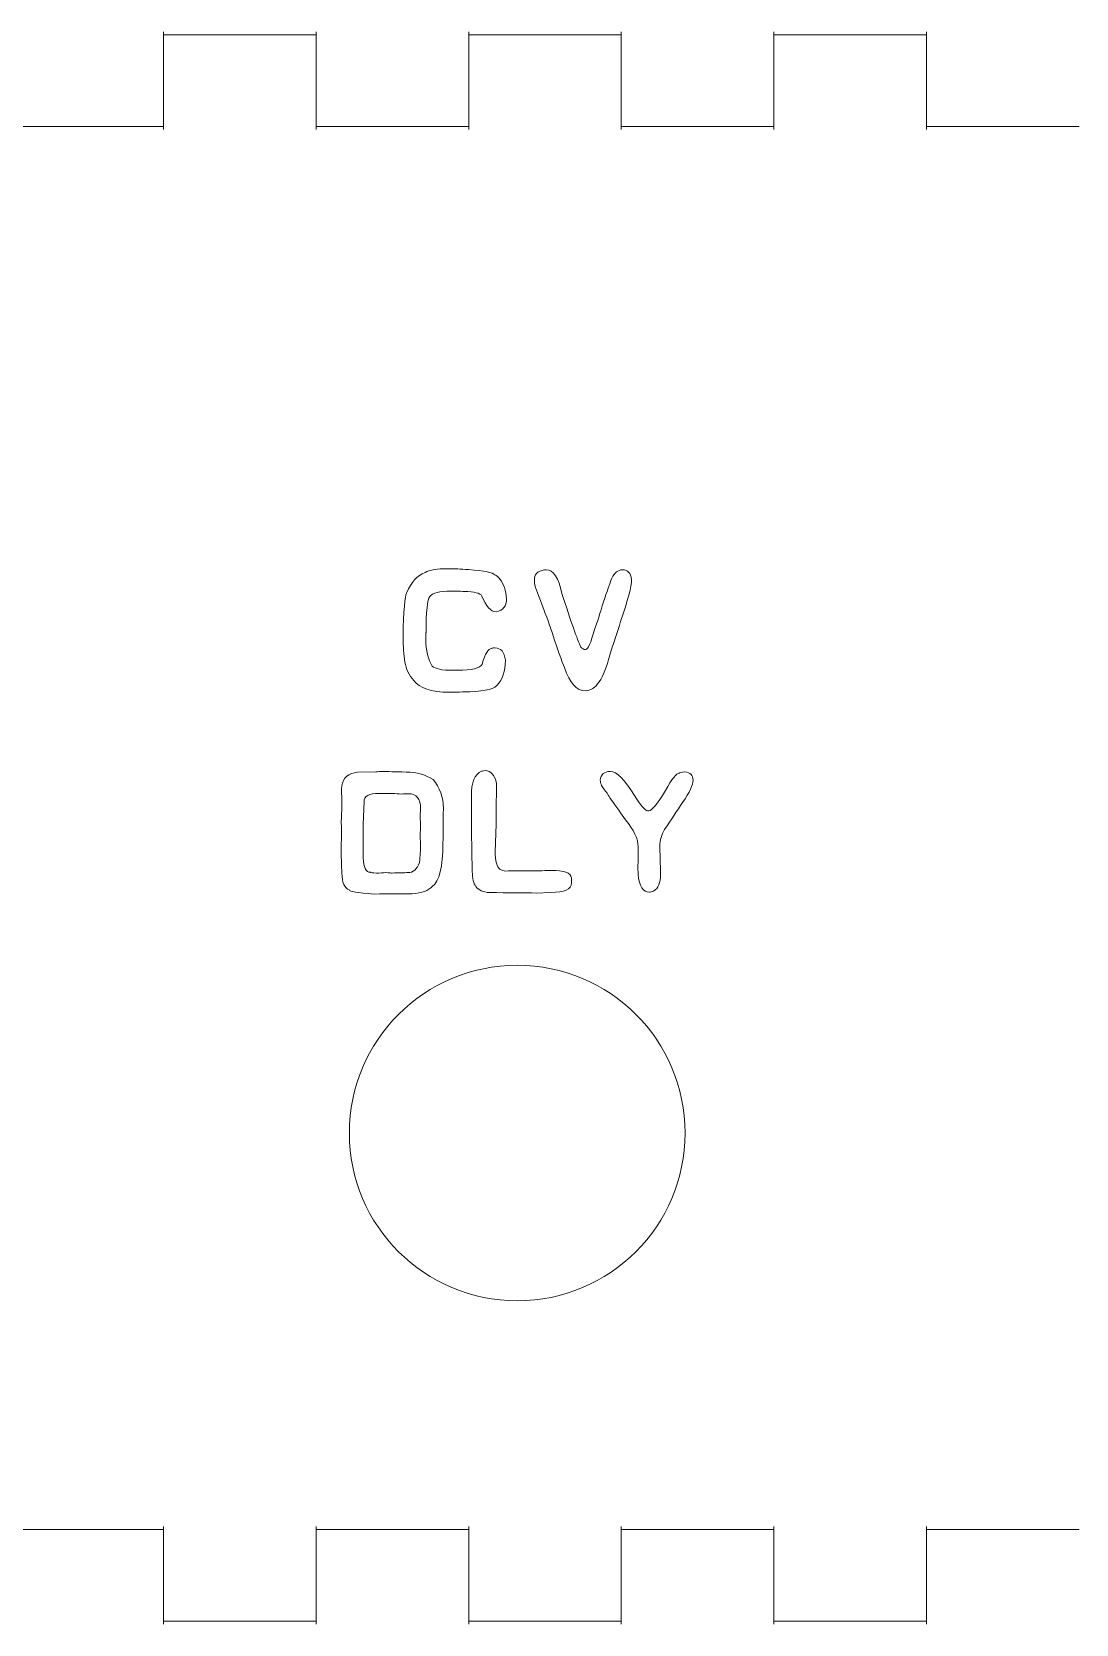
# Model space of a CAD drawing. Header units: centimetres. Extents: x -16.7 to 10.7, y -10.4 to 12.1.
# Drawn here: x -6.18 to -2.76, y 1.14 to 6.36 of the extents above; entities that cross this region are included whole.
import ezdxf

# ---------------------------------------------------------------- set-up
doc = ezdxf.new("R2010")
doc.units = ezdxf.units.CM
doc.header["$MEASUREMENT"] = 0
doc.layers.add('Layer 1', color=7, linetype='Continuous')

msp = doc.modelspace()

# ---------------------------------------------------------------- linework, layer by layer
at = {"layer": 'Layer 1', "color": 114, "lineweight": 20}
msp.add_ellipse((-4.59107, 2.75317), major_axis=(0, 0.55), ratio=1, dxfattribs=at)
at = {"layer": 'Layer 1', "color": 250, "lineweight": 20}
for points in [[(-5.75, 6.36317), (-5.75, 6.36317), (-5.75, 6.04317), (-5.75, 6.04317)], [(-5.75, 6.35317), (-5.75, 6.35317), (-5.25, 6.35317), (-5.25, 6.35317)], [(-5.25, 6.36317), (-5.25, 6.36317), (-5.25, 6.04317), (-5.25, 6.04317)], [(-4.75, 6.36317), (-4.75, 6.36317), (-4.75, 6.04317), (-4.75, 6.04317)], [(-4.75, 6.35317), (-4.75, 6.35317), (-4.25, 6.35317), (-4.25, 6.35317)], [(-4.25, 6.36317), (-4.25, 6.36317), (-4.25, 6.04317), (-4.25, 6.04317)], [(-3.75, 6.36317), (-3.75, 6.36317), (-3.75, 6.04317), (-3.75, 6.04317)], [(-3.75, 6.35317), (-3.75, 6.35317), (-3.25, 6.35317), (-3.25, 6.35317)], [(-3.25, 6.36317), (-3.25, 6.36317), (-3.25, 6.04317), (-3.25, 6.04317)], [(-6.25, 6.05317), (-6.25, 6.05317), (-5.75, 6.05317), (-5.75, 6.05317)], [(-5.25, 6.05317), (-5.25, 6.05317), (-4.75, 6.05317), (-4.75, 6.05317)], [(-4.25, 6.05317), (-4.25, 6.05317), (-3.75, 6.05317), (-3.75, 6.05317)], [(-3.25, 6.05317), (-3.25, 6.05317), (-2.75, 6.05317), (-2.75, 6.05317)], [(-5.75, 1.46318), (-5.75, 1.46318), (-5.75, 1.14318), (-5.75, 1.14318)], [(-5.25, 1.46318), (-5.25, 1.46318), (-5.25, 1.14318), (-5.25, 1.14318)], [(-4.75, 1.46318), (-4.75, 1.46318), (-4.75, 1.14318), (-4.75, 1.14318)], [(-4.25, 1.46318), (-4.25, 1.46318), (-4.25, 1.14318), (-4.25, 1.14318)], [(-3.75, 1.46318), (-3.75, 1.46318), (-3.75, 1.14318), (-3.75, 1.14318)], [(-3.25, 1.46318), (-3.25, 1.46318), (-3.25, 1.14318), (-3.25, 1.14318)], [(-5.75, 1.45318), (-5.75, 1.45318), (-6.25, 1.45318), (-6.25, 1.45318)], [(-4.75, 1.45318), (-4.75, 1.45318), (-5.25, 1.45318), (-5.25, 1.45318)], [(-3.75, 1.45318), (-3.75, 1.45318), (-4.25, 1.45318), (-4.25, 1.45318)], [(-2.75, 1.45318), (-2.75, 1.45318), (-3.25, 1.45318), (-3.25, 1.45318)], [(-5.75, 1.15317), (-5.75, 1.15317), (-5.25, 1.15317), (-5.25, 1.15317)], [(-4.75, 1.15317), (-4.75, 1.15317), (-4.25, 1.15317), (-4.25, 1.15317)], [(-3.75, 1.15317), (-3.75, 1.15317), (-3.25, 1.15317), (-3.25, 1.15317)]]:
    msp.add_open_spline(points, degree=3, dxfattribs=at)
at = {"layer": 'Layer 1', "color": 242, "lineweight": 9}
for points, knots in [([(-4.75098, 4.60047), (-4.69849, 4.59656), (-4.6696, 4.59063), (-4.6642, 4.5828), (-4.6642, 4.5828), (-4.65203, 4.57761), (-4.64113, 4.5629), (-4.63171, 4.53845), (-4.63171, 4.53845), (-4.62938, 4.52999), (-4.62748, 4.51877), (-4.6261, 4.50469), (-4.6261, 4.50469), (-4.6261, 4.48046), (-4.63732, 4.46628), (-4.65986, 4.46194), (-4.65986, 4.46194), (-4.67743, 4.46194), (-4.6932, 4.47919), (-4.70696, 4.51369), (-4.70696, 4.51369), (-4.71193, 4.52343), (-4.73119, 4.52829), (-4.76464, 4.52829), (-4.76464, 4.52829), (-4.76697, 4.52904), (-4.78157, 4.52946), (-4.80845, 4.52946), (-4.80845, 4.52946), (-4.8456, 4.52946), (-4.86857, 4.52385), (-4.87724, 4.51242), (-4.87724, 4.51242), (-4.8855, 4.50173), (-4.88963, 4.46236), (-4.88963, 4.39431), (-4.88963, 4.39431), (-4.89026, 4.39431), (-4.89058, 4.3868), (-4.89058, 4.37166), (-4.89058, 4.37166), (-4.89058, 4.33483), (-4.88338, 4.30562), (-4.8692, 4.28393), (-4.8692, 4.28393), (-4.86031, 4.27482), (-4.83777, 4.27027), (-4.80157, 4.27027), (-4.80157, 4.27027), (-4.80157, 4.27027), (-4.78697, 4.27027), (-4.78697, 4.27027), (-4.78697, 4.27027), (-4.73966, 4.27027), (-4.71267, 4.27715), (-4.70611, 4.2908), (-4.70611, 4.2908), (-4.69616, 4.32446), (-4.68558, 4.34129), (-4.67447, 4.34129), (-4.67447, 4.34129), (-4.67447, 4.34277), (-4.67108, 4.34351), (-4.6642, 4.34351), (-4.6642, 4.34351), (-4.6442, 4.34351), (-4.63256, 4.33007), (-4.62949, 4.30319), (-4.62949, 4.30319), (-4.62949, 4.30319), (-4.62949, 4.30192), (-4.62949, 4.30192), (-4.62949, 4.30192), (-4.62949, 4.26699), (-4.63891, 4.23958), (-4.65775, 4.21979), (-4.65775, 4.21979), (-4.67235, 4.20635), (-4.70876, 4.19958), (-4.76686, 4.19958), (-4.76686, 4.19958), (-4.76855, 4.19873), (-4.78422, 4.19831), (-4.81396, 4.19831), (-4.81396, 4.19831), (-4.8729, 4.19831), (-4.91153, 4.21111), (-4.92995, 4.23651), (-4.92995, 4.23651), (-4.94582, 4.25408), (-4.95545, 4.27429), (-4.95874, 4.29726), (-4.95874, 4.29726), (-4.96286, 4.32203), (-4.96498, 4.34838), (-4.96498, 4.37632), (-4.96498, 4.37632), (-4.96498, 4.37632), (-4.96498, 4.41103), (-4.96498, 4.41103), (-4.96498, 4.41103), (-4.96106, 4.48691), (-4.95694, 4.5248), (-4.9526, 4.5248), (-4.9526, 4.5248), (-4.93894, 4.55835), (-4.91905, 4.58047), (-4.89301, 4.59116), (-4.89301, 4.59116), (-4.87714, 4.59804), (-4.85798, 4.60195), (-4.83565, 4.60301), (-4.83565, 4.60301), (-4.83565, 4.60301), (-4.81618, 4.60301), (-4.81618, 4.60301), (-4.81618, 4.60301), (-4.79755, 4.60301), (-4.77586, 4.60217), (-4.75098, 4.60047)], [0, 0, 0, 0, 0.0322581, 0.0322581, 0.0322581, 0.0322581, 0.0645161, 0.0645161, 0.0645161, 0.0645161, 0.0967742, 0.0967742, 0.0967742, 0.0967742, 0.1290323, 0.1290323, 0.1290323, 0.1290323, 0.1612903, 0.1612903, 0.1612903, 0.1612903, 0.1935484, 0.1935484, 0.1935484, 0.1935484, 0.2258065, 0.2258065, 0.2258065, 0.2258065, 0.2580645, 0.2580645, 0.2580645, 0.2580645, 0.2903226, 0.2903226, 0.2903226, 0.2903226, 0.3225806, 0.3225806, 0.3225806, 0.3225806, 0.3548387, 0.3548387, 0.3548387, 0.3548387, 0.3870968, 0.3870968, 0.3870968, 0.3870968, 0.4193548, 0.4193548, 0.4193548, 0.4193548, 0.4516129, 0.4516129, 0.4516129, 0.4516129, 0.483871, 0.483871, 0.483871, 0.483871, 0.516129, 0.516129, 0.516129, 0.516129, 0.5483871, 0.5483871, 0.5483871, 0.5483871, 0.5806452, 0.5806452, 0.5806452, 0.5806452, 0.6129032, 0.6129032, 0.6129032, 0.6129032, 0.6451613, 0.6451613, 0.6451613, 0.6451613, 0.6774194, 0.6774194, 0.6774194, 0.6774194, 0.7096774, 0.7096774, 0.7096774, 0.7096774, 0.7419355, 0.7419355, 0.7419355, 0.7419355, 0.7741935, 0.7741935, 0.7741935, 0.7741935, 0.8064516, 0.8064516, 0.8064516, 0.8064516, 0.8387097, 0.8387097, 0.8387097, 0.8387097, 0.8709677, 0.8709677, 0.8709677, 0.8709677, 0.9032258, 0.9032258, 0.9032258, 0.9032258, 0.9354839, 0.9354839, 0.9354839, 0.9354839, 1, 1, 1, 1]), ([(-4.49592, 4.59952), (-4.47211, 4.59952), (-4.45507, 4.5738), (-4.4447, 4.52237), (-4.4447, 4.52237), (-4.41496, 4.43019), (-4.39422, 4.37134), (-4.38237, 4.34594), (-4.38237, 4.34594), (-4.37771, 4.34076), (-4.37273, 4.33822), (-4.36755, 4.33822), (-4.36755, 4.33822), (-4.35929, 4.33822), (-4.34935, 4.36002), (-4.33781, 4.40362), (-4.33781, 4.40362), (-4.3285, 4.42796), (-4.31865, 4.45834), (-4.30828, 4.49475), (-4.30828, 4.49475), (-4.29717, 4.52787), (-4.28807, 4.55359), (-4.28098, 4.572), (-4.28098, 4.572), (-4.27198, 4.59042), (-4.26013, 4.59952), (-4.24573, 4.59952), (-4.24573, 4.59952), (-4.22891, 4.59952), (-4.21917, 4.58894), (-4.21621, 4.56766), (-4.21621, 4.56766), (-4.21621, 4.56766), (-4.21621, 4.56639), (-4.21621, 4.56639), (-4.21621, 4.56639), (-4.21621, 4.54576), (-4.22817, 4.50025), (-4.25219, 4.42998), (-4.25219, 4.42998), (-4.26299, 4.39632), (-4.27484, 4.3597), (-4.28786, 4.32023), (-4.28786, 4.32023), (-4.30733, 4.24212), (-4.33379, 4.20296), (-4.36755, 4.20296), (-4.36755, 4.20296), (-4.39644, 4.20296), (-4.4193, 4.22836), (-4.43602, 4.27895), (-4.43602, 4.27895), (-4.44354, 4.29567), (-4.46015, 4.3434), (-4.48598, 4.42193), (-4.48598, 4.42193), (-4.49592, 4.44881), (-4.50989, 4.48575), (-4.52778, 4.53295), (-4.52778, 4.53295), (-4.53233, 4.54533), (-4.53466, 4.55528), (-4.53466, 4.56301), (-4.53466, 4.56301), (-4.53466, 4.56301), (-4.53466, 4.56512), (-4.53466, 4.56512), (-4.53466, 4.56512), (-4.53466, 4.58396), (-4.52513, 4.59508), (-4.50608, 4.59836), (-4.50608, 4.59836), (-4.50344, 4.5992), (-4.50005, 4.59952), (-4.49592, 4.59952)], [0, 0, 0, 0, 0.05, 0.05, 0.05, 0.05, 0.1, 0.1, 0.1, 0.1, 0.15, 0.15, 0.15, 0.15, 0.2, 0.2, 0.2, 0.2, 0.25, 0.25, 0.25, 0.25, 0.3, 0.3, 0.3, 0.3, 0.35, 0.35, 0.35, 0.35, 0.4, 0.4, 0.4, 0.4, 0.45, 0.45, 0.45, 0.45, 0.5, 0.5, 0.5, 0.5, 0.55, 0.55, 0.55, 0.55, 0.6, 0.6, 0.6, 0.6, 0.65, 0.65, 0.65, 0.65, 0.7, 0.7, 0.7, 0.7, 0.75, 0.75, 0.75, 0.75, 0.8, 0.8, 0.8, 0.8, 0.85, 0.85, 0.85, 0.85, 0.9, 0.9, 0.9, 0.9, 1, 1, 1, 1]), ([(-4.94154, 3.93573), (-4.91699, 3.93573), (-4.89201, 3.9278), (-4.86682, 3.91182), (-4.86682, 3.91182), (-4.84428, 3.8862), (-4.83306, 3.85456), (-4.83306, 3.81699), (-4.83306, 3.81699), (-4.83306, 3.81699), (-4.83306, 3.81572), (-4.83306, 3.81572), (-4.83306, 3.81572), (-4.83306, 3.80503), (-4.83327, 3.78206), (-4.8337, 3.74693), (-4.8337, 3.74693), (-4.8337, 3.73825), (-4.83391, 3.72354), (-4.83433, 3.7029), (-4.83433, 3.7029), (-4.83433, 3.62554), (-4.84597, 3.57844), (-4.86936, 3.56151), (-4.86936, 3.56151), (-4.88153, 3.54807), (-4.90344, 3.54013), (-4.93508, 3.53759), (-4.93508, 3.53759), (-4.93508, 3.53759), (-4.96207, 3.53759), (-4.96207, 3.53759), (-4.96207, 3.53759), (-4.97604, 3.53759), (-5.00885, 3.53727), (-5.06028, 3.53664), (-5.06028, 3.53664), (-5.11447, 3.54066), (-5.14156, 3.54521), (-5.14156, 3.55029), (-5.14156, 3.55029), (-5.15744, 3.55611), (-5.16538, 3.57452), (-5.16538, 3.60553), (-5.16538, 3.60553), (-5.16686, 3.63136), (-5.1676, 3.65284), (-5.1676, 3.66999), (-5.1676, 3.66999), (-5.1676, 3.66999), (-5.1676, 3.68025), (-5.1676, 3.68025), (-5.1676, 3.68025), (-5.1676, 3.70174), (-5.16718, 3.72438), (-5.16633, 3.7482), (-5.16633, 3.7482), (-5.16718, 3.75688), (-5.1676, 3.76513), (-5.1676, 3.77296), (-5.1676, 3.77296), (-5.1676, 3.77497), (-5.16686, 3.78852), (-5.16538, 3.8136), (-5.16538, 3.8136), (-5.16601, 3.83837), (-5.16633, 3.86059), (-5.16633, 3.88028), (-5.16633, 3.88028), (-5.16633, 3.91023), (-5.15236, 3.92833), (-5.12453, 3.93446), (-5.12453, 3.93446), (-5.12177, 3.93531), (-5.11849, 3.93573), (-5.11458, 3.93573), (-5.11458, 3.93573), (-5.11458, 3.93573), (-5.05446, 3.93753), (-5.05446, 3.93753), (-5.05446, 3.93753), (-5.0478, 3.93796), (-5.03922, 3.93817), (-5.02864, 3.93817), (-5.02864, 3.93817), (-5.00737, 3.93817), (-4.97837, 3.93743), (-4.94154, 3.93573)], [0, 0, 0, 0, 0.0434783, 0.0434783, 0.0434783, 0.0434783, 0.0869565, 0.0869565, 0.0869565, 0.0869565, 0.1304348, 0.1304348, 0.1304348, 0.1304348, 0.173913, 0.173913, 0.173913, 0.173913, 0.2173913, 0.2173913, 0.2173913, 0.2173913, 0.2608696, 0.2608696, 0.2608696, 0.2608696, 0.3043478, 0.3043478, 0.3043478, 0.3043478, 0.3478261, 0.3478261, 0.3478261, 0.3478261, 0.3913043, 0.3913043, 0.3913043, 0.3913043, 0.4347826, 0.4347826, 0.4347826, 0.4347826, 0.4782609, 0.4782609, 0.4782609, 0.4782609, 0.5217391, 0.5217391, 0.5217391, 0.5217391, 0.5652174, 0.5652174, 0.5652174, 0.5652174, 0.6086957, 0.6086957, 0.6086957, 0.6086957, 0.6521739, 0.6521739, 0.6521739, 0.6521739, 0.6956522, 0.6956522, 0.6956522, 0.6956522, 0.7391304, 0.7391304, 0.7391304, 0.7391304, 0.7826087, 0.7826087, 0.7826087, 0.7826087, 0.826087, 0.826087, 0.826087, 0.826087, 0.8695652, 0.8695652, 0.8695652, 0.8695652, 0.9130435, 0.9130435, 0.9130435, 0.9130435, 1, 1, 1, 1]), ([(-4.69569, 3.94134), (-4.67727, 3.94134), (-4.66499, 3.92727), (-4.65886, 3.89912), (-4.65886, 3.89912), (-4.65886, 3.89912), (-4.65886, 3.888), (-4.65886, 3.888), (-4.65886, 3.888), (-4.6596, 3.84641), (-4.66002, 3.81138), (-4.66002, 3.78291), (-4.66002, 3.78291), (-4.66002, 3.78291), (-4.66002, 3.76672), (-4.66002, 3.76672), (-4.66002, 3.76672), (-4.66002, 3.76672), (-4.66288, 3.67433), (-4.66288, 3.67433), (-4.66288, 3.67433), (-4.66288, 3.67433), (-4.66288, 3.66533), (-4.66288, 3.66533), (-4.66288, 3.66533), (-4.66161, 3.63644), (-4.65515, 3.62003), (-4.64362, 3.61601), (-4.64362, 3.61601), (-4.63991, 3.61379), (-4.63557, 3.61241), (-4.6306, 3.61199), (-4.6306, 3.61199), (-4.60171, 3.61284), (-4.57885, 3.61326), (-4.56212, 3.61326), (-4.56212, 3.61326), (-4.56212, 3.61326), (-4.50878, 3.61326), (-4.50878, 3.61326), (-4.50878, 3.61326), (-4.4982, 3.61389), (-4.48846, 3.61421), (-4.47957, 3.61421), (-4.47957, 3.61421), (-4.43788, 3.61421), (-4.41576, 3.60617), (-4.41322, 3.58998), (-4.41322, 3.58998), (-4.41322, 3.58998), (-4.4129, 3.57262), (-4.4129, 3.57262), (-4.4129, 3.57262), (-4.4129, 3.55219), (-4.43597, 3.54193), (-4.48211, 3.54193), (-4.48211, 3.54193), (-4.48211, 3.54193), (-4.52889, 3.53981), (-4.52889, 3.53981), (-4.52889, 3.53981), (-4.56678, 3.54066), (-4.6179, 3.54108), (-4.68235, 3.54129), (-4.68235, 3.54129), (-4.70288, 3.54277), (-4.71749, 3.54965), (-4.72638, 3.56182), (-4.72638, 3.56182), (-4.73431, 3.57093), (-4.73823, 3.58701), (-4.73823, 3.61019), (-4.73823, 3.61019), (-4.73823, 3.61019), (-4.73971, 3.68057), (-4.73971, 3.68057), (-4.73971, 3.68057), (-4.73971, 3.69793), (-4.74003, 3.71264), (-4.74066, 3.7246), (-4.74066, 3.7246), (-4.74109, 3.79836), (-4.7413, 3.84091), (-4.7413, 3.85234), (-4.7413, 3.85234), (-4.7413, 3.85234), (-4.7413, 3.85795), (-4.7413, 3.85795), (-4.7413, 3.85795), (-4.7413, 3.90271), (-4.73019, 3.92981), (-4.70786, 3.93912), (-4.70786, 3.93912), (-4.70764, 3.93912), (-4.70362, 3.93986), (-4.69569, 3.94134)], [0, 0, 0, 0, 0.04, 0.04, 0.04, 0.04, 0.08, 0.08, 0.08, 0.08, 0.12, 0.12, 0.12, 0.12, 0.16, 0.16, 0.16, 0.16, 0.2, 0.2, 0.2, 0.2, 0.24, 0.24, 0.24, 0.24, 0.28, 0.28, 0.28, 0.28, 0.32, 0.32, 0.32, 0.32, 0.36, 0.36, 0.36, 0.36, 0.4, 0.4, 0.4, 0.4, 0.44, 0.44, 0.44, 0.44, 0.48, 0.48, 0.48, 0.48, 0.52, 0.52, 0.52, 0.52, 0.56, 0.56, 0.56, 0.56, 0.6, 0.6, 0.6, 0.6, 0.64, 0.64, 0.64, 0.64, 0.68, 0.68, 0.68, 0.68, 0.72, 0.72, 0.72, 0.72, 0.76, 0.76, 0.76, 0.76, 0.8, 0.8, 0.8, 0.8, 0.84, 0.84, 0.84, 0.84, 0.88, 0.88, 0.88, 0.88, 0.92, 0.92, 0.92, 0.92, 1, 1, 1, 1]), ([(-4.28526, 3.93849), (-4.26536, 3.93849), (-4.23933, 3.91213), (-4.20705, 3.85943), (-4.20705, 3.85943), (-4.18557, 3.8262), (-4.17128, 3.80958), (-4.16398, 3.80958), (-4.16398, 3.80958), (-4.16398, 3.80958), (-4.15964, 3.80958), (-4.15964, 3.80958), (-4.15964, 3.80958), (-4.15011, 3.80958), (-4.13191, 3.83159), (-4.10513, 3.87562), (-4.10513, 3.87562), (-4.08397, 3.91383), (-4.06894, 3.93298), (-4.05984, 3.93298), (-4.05984, 3.93298), (-4.05984, 3.93499), (-4.0538, 3.93658), (-4.04184, 3.93753), (-4.04184, 3.93753), (-4.02364, 3.9351), (-4.01454, 3.92589), (-4.01454, 3.91002), (-4.01454, 3.91002), (-4.01454, 3.91002), (-4.01454, 3.90875), (-4.01454, 3.90875), (-4.01454, 3.90875), (-4.01454, 3.89509), (-4.02597, 3.87118), (-4.04894, 3.83678), (-4.04894, 3.83678), (-4.0665, 3.81032), (-4.08619, 3.78069), (-4.10788, 3.74788), (-4.10788, 3.74788), (-4.11847, 3.73105), (-4.12365, 3.71317), (-4.12365, 3.69422), (-4.12365, 3.69422), (-4.12365, 3.68597), (-4.12291, 3.65644), (-4.12122, 3.60585), (-4.12122, 3.60585), (-4.12122, 3.60585), (-4.12122, 3.60119), (-4.12122, 3.60119), (-4.12122, 3.60119), (-4.12122, 3.57431), (-4.12873, 3.556), (-4.14387, 3.54627), (-4.14387, 3.54627), (-4.15043, 3.54404), (-4.15487, 3.54288), (-4.1572, 3.54288), (-4.1572, 3.54288), (-4.1789, 3.54288), (-4.19139, 3.56235), (-4.19467, 3.60119), (-4.19467, 3.60119), (-4.19467, 3.60733), (-4.19509, 3.61358), (-4.19594, 3.61982), (-4.19594, 3.61982), (-4.19509, 3.63739), (-4.19467, 3.65443), (-4.19467, 3.67094), (-4.19467, 3.67094), (-4.19467, 3.67094), (-4.19467, 3.69052), (-4.19467, 3.69052), (-4.19467, 3.69052), (-4.19467, 3.71772), (-4.20864, 3.74756), (-4.23658, 3.77974), (-4.23658, 3.77974), (-4.24917, 3.79942), (-4.26536, 3.82228), (-4.28526, 3.84832), (-4.28526, 3.84832), (-4.28526, 3.85033), (-4.295, 3.86514), (-4.31468, 3.89266), (-4.31468, 3.89266), (-4.31701, 3.89785), (-4.31849, 3.90356), (-4.31934, 3.91002), (-4.31934, 3.91002), (-4.31648, 3.92896), (-4.3059, 3.93849), (-4.2877, 3.93849), (-4.2877, 3.93849), (-4.2877, 3.93849), (-4.28526, 3.93849), (-4.28526, 3.93849)], [0, 0, 0, 0, 0.0384615, 0.0384615, 0.0384615, 0.0384615, 0.0769231, 0.0769231, 0.0769231, 0.0769231, 0.1153846, 0.1153846, 0.1153846, 0.1153846, 0.1538462, 0.1538462, 0.1538462, 0.1538462, 0.1923077, 0.1923077, 0.1923077, 0.1923077, 0.2307692, 0.2307692, 0.2307692, 0.2307692, 0.2692308, 0.2692308, 0.2692308, 0.2692308, 0.3076923, 0.3076923, 0.3076923, 0.3076923, 0.3461538, 0.3461538, 0.3461538, 0.3461538, 0.3846154, 0.3846154, 0.3846154, 0.3846154, 0.4230769, 0.4230769, 0.4230769, 0.4230769, 0.4615385, 0.4615385, 0.4615385, 0.4615385, 0.5, 0.5, 0.5, 0.5, 0.5384615, 0.5384615, 0.5384615, 0.5384615, 0.5769231, 0.5769231, 0.5769231, 0.5769231, 0.6153846, 0.6153846, 0.6153846, 0.6153846, 0.6538462, 0.6538462, 0.6538462, 0.6538462, 0.6923077, 0.6923077, 0.6923077, 0.6923077, 0.7307692, 0.7307692, 0.7307692, 0.7307692, 0.7692308, 0.7692308, 0.7692308, 0.7692308, 0.8076923, 0.8076923, 0.8076923, 0.8076923, 0.8461538, 0.8461538, 0.8461538, 0.8461538, 0.8846154, 0.8846154, 0.8846154, 0.8846154, 0.9230769, 0.9230769, 0.9230769, 0.9230769, 1, 1, 1, 1]), ([(-5.09627, 3.76492), (-5.09563, 3.73825), (-5.09532, 3.7137), (-5.09532, 3.69136), (-5.09532, 3.69136), (-5.09532, 3.69136), (-5.09532, 3.65549), (-5.09532, 3.65549), (-5.09532, 3.65549), (-5.09532, 3.62384), (-5.08738, 3.60797), (-5.0715, 3.60797), (-5.0715, 3.60797), (-5.0715, 3.60638), (-5.06515, 3.60553), (-5.05256, 3.60553), (-5.05256, 3.60553), (-5.04102, 3.60553), (-5.03076, 3.60596), (-5.02187, 3.6068), (-5.02187, 3.6068), (-5.01012, 3.60596), (-5.00313, 3.60553), (-5.00112, 3.60553), (-5.00112, 3.60553), (-4.97773, 3.60638), (-4.96059, 3.6068), (-4.94958, 3.6068), (-4.94958, 3.6068), (-4.93159, 3.6068), (-4.91879, 3.61802), (-4.91117, 3.64056), (-4.91117, 3.64056), (-4.90894, 3.66205), (-4.90778, 3.68015), (-4.90778, 3.69486), (-4.90778, 3.69486), (-4.90778, 3.70311), (-4.9082, 3.71359), (-4.90905, 3.7264), (-4.90905, 3.7264), (-4.9082, 3.74238), (-4.90778, 3.75328), (-4.90778, 3.75931), (-4.90778, 3.75931), (-4.90863, 3.7791), (-4.90905, 3.79085), (-4.90905, 3.79434), (-4.90905, 3.79434), (-4.9082, 3.8045), (-4.90778, 3.81201), (-4.90778, 3.81699), (-4.90778, 3.81699), (-4.90778, 3.84937), (-4.92133, 3.86567), (-4.94842, 3.86567), (-4.94842, 3.86567), (-4.95318, 3.86567), (-4.96048, 3.86525), (-4.97043, 3.8644), (-4.97043, 3.8644), (-4.98938, 3.86588), (-5.00874, 3.86662), (-5.02843, 3.86662), (-5.02843, 3.86662), (-5.02843, 3.86662), (-5.04356, 3.86662), (-5.04356, 3.86662), (-5.04356, 3.86662), (-5.07648, 3.86662), (-5.09288, 3.85763), (-5.09288, 3.83964), (-5.09288, 3.83964), (-5.09288, 3.83964), (-5.09627, 3.76492), (-5.09627, 3.76492)], [0, 0, 0, 0, 0.05, 0.05, 0.05, 0.05, 0.1, 0.1, 0.1, 0.1, 0.15, 0.15, 0.15, 0.15, 0.2, 0.2, 0.2, 0.2, 0.25, 0.25, 0.25, 0.25, 0.3, 0.3, 0.3, 0.3, 0.35, 0.35, 0.35, 0.35, 0.4, 0.4, 0.4, 0.4, 0.45, 0.45, 0.45, 0.45, 0.5, 0.5, 0.5, 0.5, 0.55, 0.55, 0.55, 0.55, 0.6, 0.6, 0.6, 0.6, 0.65, 0.65, 0.65, 0.65, 0.7, 0.7, 0.7, 0.7, 0.75, 0.75, 0.75, 0.75, 0.8, 0.8, 0.8, 0.8, 0.85, 0.85, 0.85, 0.85, 0.9, 0.9, 0.9, 0.9, 1, 1, 1, 1])]:
    msp.add_open_spline(points, degree=3, knots=knots, dxfattribs=at)

doc.saveas('drawing.dxf')
